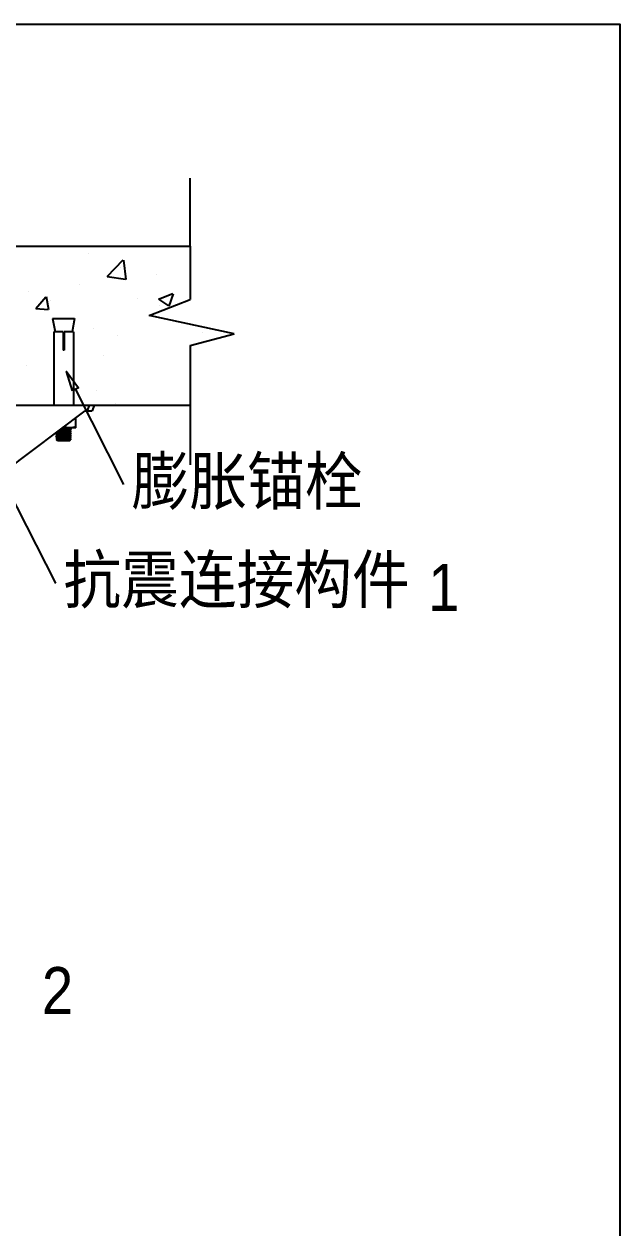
# Model space of a CAD drawing. Extents: x 1060579 to 1383165, y 581819 to 1037910.
# Drawn here: x 1270928 to 1273146, y 863971 to 868450 of the extents above; entities that cross this region are included whole.
import ezdxf

# ---------------------------------------------------------------- set-up
doc = ezdxf.new("R2010")
doc.units = 0
doc.header["$LTSCALE"] = 1000
doc.header["$MEASUREMENT"] = 0
for name, color, linetype in [('02___PRT_ALL_AXES', 7, 'Continuous'), ('11122', 7, 'Continuous'), ('图框', 7, 'Continuous')]:
    doc.layers.add(name, color=color, linetype=linetype)
doc.styles.add('_TEL_DIM', font='SIMPLEX', dxfattribs={"width": 0.8, "height": 3.5, "bigfont": 'HZTXT'})

msp = doc.modelspace()

# ---------------------------------------------------------------- linework, layer by layer
at = {"color": 0, "linetype": 'Continuous'}
for p, q in [((1271039.1, 867305.1), (1271039.1, 867236.9)), ((1271073.2, 867305.1), (1271039.1, 867305.1)), ((1271073.2, 867305.1), (1271073.2, 867236.9)), ((1271077.7, 867305.1), (1271077.7, 867236.9)), ((1271111.8, 867305.1), (1271077.7, 867305.1)), ((1271111.8, 867305.1), (1271111.8, 867236.9)), ((1271039, 867236.9), (1271039, 867032)), ((1271039.1, 867236.9), (1271039, 867236.9)), ((1271077.7, 867236.9), (1271073.2, 867236.9)), ((1271111.9, 867236.9), (1271111.8, 867236.9)), ((1271111.9, 867236.9), (1271111.9, 867032)), ((1270768.1, 867032), (1271188.9, 867032)), ((1270859.3, 866788.4), (1271155.1, 867011.5)), ((1271155.1, 867011.5), (1271181.4, 867011.5)), ((1271170.7, 867032), (1271162.9, 867011.5)), ((1271188.9, 867032), (1271181.4, 867011.5)), ((1271048.1, 866925.4), (1271048.2, 866925.5)), ((1271048.1, 866925.4), (1271048.1, 866923.6)), ((1271048.2, 866923.5), (1271048.1, 866923.6)), ((1271048.1, 866918.1), (1271048.2, 866918.2)), ((1271048.1, 866918.1), (1271048.1, 866916.3)), ((1271048.2, 866916.2), (1271048.1, 866916.3)), ((1271048.2, 866931), (1271048.6, 866931.1)), ((1271048.2, 866930.8), (1271052, 866928.6)), ((1271052.1, 866927.8), (1271048.2, 866925.5)), ((1271048.2, 866923.5), (1271052, 866921.3)), ((1271052.1, 866920.5), (1271048.2, 866918.2)), ((1271048.2, 866916.2), (1271052, 866914)), ((1271052.1, 866913.2), (1271048.2, 866910.9)), ((1271052.1, 866928.6), (1271052.1, 866927.7)), ((1271052.1, 866921.3), (1271052.1, 866920.4)), ((1271052.1, 866920.5), (1271052.2, 866920.5)), ((1271052.1, 866914), (1271052.1, 866913.1)), ((1271052.1, 866913.2), (1271052.2, 866913.3)), ((1271069.6, 866947), (1271085.9, 866947.7)), ((1271098.4, 866924.7), (1271098.7, 866924.8)), ((1271098.5, 866946.6), (1271098.7, 866946.7)), ((1271098.5, 866939.3), (1271098.7, 866939.4)), ((1271098.6, 866917.5), (1271098.7, 866917.6)), ((1271098.7, 866946.7), (1271100.5, 866947.7)), ((1271098.7, 866939.4), (1271102.7, 866941.7)), ((1271098.7, 866932.1), (1271102.7, 866934.4)), ((1271098.7, 866924.8), (1271102.7, 866927.1)), ((1271098.7, 866917.6), (1271102.7, 866919.9)), ((1271098.7, 866910.3), (1271102.7, 866912.6)), ((1271098.8, 866945.9), (1271098.8, 866946.8)), ((1271102.7, 866943.7), (1271098.8, 866945.9)), ((1271098.8, 866938.6), (1271098.8, 866939.5)), ((1271102.7, 866936.4), (1271098.8, 866938.6)), ((1271098.8, 866931.3), (1271098.8, 866932.2)), ((1271102.7, 866929.1), (1271098.8, 866931.4)), ((1271098.8, 866924), (1271098.8, 866924.9)), ((1271102.7, 866921.8), (1271098.8, 866924.1)), ((1271098.8, 866916.8), (1271098.8, 866917.7)), ((1271102.7, 866914.6), (1271098.8, 866916.8)), ((1271102.8, 866943.6), (1271102.7, 866943.7)), ((1271102.7, 866941.7), (1271102.8, 866941.8)), ((1271102.8, 866936.3), (1271102.7, 866936.4)), ((1271102.7, 866934.4), (1271102.8, 866934.5)), ((1271102.8, 866929), (1271102.7, 866929.1)), ((1271102.7, 866927.1), (1271102.8, 866927.2)), ((1271102.8, 866921.8), (1271102.7, 866921.8)), ((1271102.7, 866919.9), (1271102.8, 866919.9)), ((1271102.8, 866914.5), (1271102.7, 866914.6)), ((1271102.7, 866912.6), (1271102.8, 866912.7)), ((1271102.8, 866943.6), (1271102.8, 866941.8)), ((1271102.8, 866936.3), (1271102.8, 866934.5)), ((1271102.8, 866929), (1271102.8, 866927.2)), ((1271102.8, 866921.8), (1271102.8, 866919.9)), ((1271102.8, 866914.5), (1271102.8, 866912.7)), ((1271048.1, 866910.8), (1271048.2, 866910.9)), ((1271048.1, 866910.8), (1271048.1, 866909)), ((1271048.2, 866908.9), (1271048.1, 866909)), ((1271048.2, 866908.9), (1271052, 866906.7)), ((1271052.1, 866905.9), (1271048.7, 866903.9)), ((1271048.7, 866903.9), (1271048.7, 866903.9)), ((1271052.7, 866899.9), (1271048.7, 866903.9)), ((1271052.1, 866906.7), (1271052.1, 866905.8)), ((1271052.1, 866905.9), (1271052.3, 866906)), ((1271098.2, 866899.9), (1271052.7, 866899.9)), ((1271094.8, 866904.5), (1271056.1, 866904.5)), ((1271078.6, 866900.5), (1271061.3, 866900.5)), ((1271098.2, 866899.9), (1271099.9, 866901.6)), ((1271098.6, 866910.2), (1271098.7, 866910.3)), ((1271098.7, 866903), (1271102.7, 866905.3)), ((1271098.8, 866909.5), (1271098.8, 866910.4)), ((1271102.7, 866907.3), (1271098.8, 866909.5)), ((1271098.8, 866902.2), (1271098.8, 866903.1)), ((1271099.2, 866902), (1271098.8, 866902.2)), ((1271099.8, 866901.6), (1271099.2, 866902)), ((1271099.8, 866901.6), (1271099.9, 866901.6)), ((1271102.8, 866907.2), (1271102.7, 866907.3)), ((1271102.8, 866905.4), (1271102.7, 866905.3))]:
    msp.add_line(p, q, dxfattribs=at)
at = {"color": 0}
for points in [[(1271546.3, 867623.6), (1271546.3, 867877.4)], [(1271546.3, 867623.6), (1271546.3, 867425.4)], [(1271394, 867366.5), (1271546.3, 867425.4)], [(1271710.2, 867297.9), (1271394, 867366.5)], [(1271546.3, 867254), (1271710.2, 867297.9)], [(1271546.3, 867254), (1271546.3, 867032)], [(1271546.3, 867032), (1271546.3, 866809.9)]]:
    msp.add_lwpolyline(points, dxfattribs=at)
at = {"color": 4}
msp.add_lwpolyline([(1271108.2, 867085.1), (1271085.6, 867157.1), (1271130.3, 867096.3)], close=True, dxfattribs=at)
at = {"color": 4, "extrusion": (0.891649, 0.452728, 0)}
for points, elevation in [([(197668.4, 0), (197272.8, 0)], 1525948.1), ([(197456.1, 0), (197060.4, 0)], 1525555.5)]:
    msp.add_lwpolyline(points, dxfattribs=dict(at, elevation=elevation))
at = {"color": 4, "extrusion": (0, 1, 0)}
for points, elevation in [([(-1271298.4, 0), (-1271298.6, 0)], 866737.9), ([(-1271044.4, 0), (-1271044.6, 0)], 866370.8)]:
    msp.add_lwpolyline(points, dxfattribs=dict(at, elevation=elevation))
at = {"color": 0, "linetype": 'Continuous'}
for points, knots in [([(1271048.1, 866923.6), (1271048.1, 866923.6), (1271048.3, 866923.7), (1271048.5, 866923.8), (1271048.6, 866923.8)], [0, 0, 0, 0, 0.298239, 1, 1, 1, 1]), ([(1271048.1, 866916.3), (1271048.1, 866916.4), (1271048.3, 866916.5), (1271048.5, 866916.5), (1271048.6, 866916.5)], [0, 0, 0, 0, 0.298239, 1, 1, 1, 1]), ([(1271048.2, 866925.5), (1271048.5, 866925.7), (1271049.7, 866925.8), (1271052, 866926.1), (1271055.5, 866926.3), (1271061.8, 866926.6), (1271070.9, 866927), (1271078.5, 866927.4), (1271082.5, 866927.5)], [0, 0, 0, 0, 0.032638, 0.101442, 0.203432, 0.333776, 0.653535, 1, 1, 1, 1]), ([(1271048.2, 866918.2), (1271048.5, 866918.4), (1271049.4, 866918.5), (1271051.2, 866918.7), (1271053.9, 866918.9), (1271058.9, 866919.2), (1271066.5, 866919.6), (1271076.2, 866920), (1271084.5, 866920.3), (1271090.8, 866920.6), (1271094.7, 866920.8), (1271097.9, 866921.1), (1271100.4, 866921.2), (1271101.8, 866921.5), (1271102.7, 866921.6), (1271102.8, 866921.7)], [0, 0, 0, 0, 0.016512, 0.050292, 0.100301, 0.164763, 0.327307, 0.514583, 0.699638, 0.782888, 0.85584, 0.915856, 0.960781, 0.989043, 1, 1, 1, 1]), ([(1271048.2, 866910.9), (1271048.5, 866911.1), (1271049.4, 866911.2), (1271051.2, 866911.4), (1271053.9, 866911.6), (1271058.9, 866911.9), (1271066.5, 866912.3), (1271076.2, 866912.7), (1271084.5, 866913), (1271090.8, 866913.3), (1271094.7, 866913.5), (1271097.9, 866913.8), (1271100.4, 866913.9), (1271101.8, 866914.2), (1271102.7, 866914.3), (1271102.8, 866914.5)], [0, 0, 0, 0, 0.01651, 0.050286, 0.10029, 0.164748, 0.327289, 0.514557, 0.699619, 0.782875, 0.855829, 0.915847, 0.960775, 0.989041, 1, 1, 1, 1]), ([(1271048.6, 866931.1), (1271050, 866931.4), (1271054.1, 866931.6), (1271061.7, 866932.1), (1271071.6, 866932.5), (1271078.8, 866932.8), (1271082.5, 866933)], [0, 0, 0, 0, 0.125707, 0.362555, 0.671189, 1, 1, 1, 1]), ([(1271048.6, 866923.8), (1271049.8, 866924.1), (1271053.2, 866924.3), (1271059.5, 866924.7), (1271067.8, 866925.1), (1271077, 866925.5), (1271086.1, 866925.9), (1271093.9, 866926.1), (1271099.1, 866926.8), (1271102, 866926.7), (1271102.7, 866927.1)], [0, 0, 0, 0, 0.066545, 0.187525, 0.347688, 0.52668, 0.701727, 0.850561, 0.954288, 1, 1, 1, 1]), ([(1271048.6, 866916.5), (1271049.8, 866916.8), (1271053.2, 866917), (1271059.5, 866917.4), (1271067.8, 866917.8), (1271077, 866918.2), (1271086.1, 866918.6), (1271093.9, 866918.9), (1271099.1, 866919.5), (1271102, 866919.4), (1271102.7, 866919.9)], [0, 0, 0, 0, 0.066545, 0.187525, 0.347688, 0.52668, 0.701727, 0.850561, 0.954288, 1, 1, 1, 1]), ([(1271048.6, 866909.2), (1271049.8, 866909.5), (1271053.2, 866909.7), (1271059.5, 866910.1), (1271067.8, 866910.5), (1271077, 866910.9), (1271086.1, 866911.3), (1271093.9, 866911.6), (1271099.1, 866912.2), (1271102, 866912.2), (1271102.7, 866912.6)], [0, 0, 0, 0, 0.066545, 0.187525, 0.347688, 0.52668, 0.701727, 0.850561, 0.954288, 1, 1, 1, 1]), ([(1271051.3, 866933.3), (1271055.6, 866933.6), (1271062.8, 866934), (1271073, 866934.4), (1271081.6, 866934.8), (1271089.6, 866935.1), (1271095.4, 866935.4), (1271099.1, 866935.7), (1271101, 866935.9), (1271102, 866936.1), (1271102.7, 866936.2), (1271102.8, 866936.3)], [0, 0, 0, 0, 0.250517, 0.419044, 0.592957, 0.753469, 0.883207, 0.931995, 0.968222, 0.99097, 1, 1, 1, 1]), ([(1271052.1, 866928.6), (1271052.1, 866928.8), (1271053.3, 866928.9), (1271054.7, 866929.2), (1271057.7, 866929.4), (1271061.4, 866929.7), (1271066, 866929.9), (1271072.7, 866930.3), (1271078, 866930.5), (1271081.5, 866930.7)], [0, 0, 0, 0, 0.022535, 0.084109, 0.182504, 0.312746, 0.468097, 0.640481, 1, 1, 1, 1]), ([(1271052.1, 866927.8), (1271052.4, 866927.9), (1271053.5, 866928.1), (1271055.5, 866928.3), (1271058.5, 866928.6), (1271063.9, 866928.9), (1271071.6, 866929.3), (1271078.1, 866929.6), (1271081.5, 866929.8)], [0, 0, 0, 0, 0.034602, 0.104637, 0.207191, 0.337502, 0.655794, 1, 1, 1, 1]), ([(1271052.1, 866921.3), (1271052.1, 866921.5), (1271052.8, 866921.6), (1271053.8, 866921.8), (1271055.8, 866922), (1271059.5, 866922.3), (1271065.4, 866922.6), (1271073.3, 866923), (1271081.4, 866923.4), (1271088.8, 866923.8), (1271094.3, 866924.2), (1271097.3, 866924.5), (1271098.4, 866924.7)], [0, 0, 0, 0, 0.009661, 0.035285, 0.076606, 0.132329, 0.27916, 0.456237, 0.63989, 0.80556, 0.931127, 1, 1, 1, 1]), ([(1271052.1, 866914), (1271052.1, 866914.2), (1271052.9, 866914.3), (1271053.9, 866914.5), (1271055.9, 866914.7), (1271059.8, 866915), (1271065.9, 866915.4), (1271073.9, 866915.8), (1271082.2, 866916.2), (1271089.5, 866916.5), (1271094.9, 866917), (1271097.7, 866917.2), (1271098.6, 866917.5)], [0, 0, 0, 0, 0.00996, 0.036465, 0.079183, 0.136713, 0.287797, 0.468792, 0.654522, 0.819152, 0.939813, 1, 1, 1, 1]), ([(1271052.2, 866920.5), (1271053.1, 866920.9), (1271055.9, 866921), (1271061.2, 866921.5), (1271068.5, 866921.9), (1271076.8, 866922.3), (1271084.9, 866922.7), (1271091, 866923), (1271094.9, 866923.4), (1271097, 866923.5), (1271098, 866923.8), (1271098.8, 866923.9), (1271098.8, 866924)], [0, 0, 0, 0, 0.058178, 0.177696, 0.342072, 0.528279, 0.710185, 0.862261, 0.920214, 0.963261, 0.989972, 1, 1, 1, 1]), ([(1271052.2, 866913.3), (1271053.1, 866913.6), (1271055.9, 866913.7), (1271061.2, 866914.2), (1271068.6, 866914.6), (1271076.8, 866915), (1271084.9, 866915.4), (1271091, 866915.8), (1271094.9, 866916.1), (1271097, 866916.3), (1271098, 866916.5), (1271098.8, 866916.6), (1271098.8, 866916.8)], [0, 0, 0, 0, 0.058612, 0.178378, 0.342809, 0.528913, 0.710622, 0.862483, 0.920345, 0.96332, 0.989987, 1, 1, 1, 1]), ([(1271054.2, 866935.5), (1271057.8, 866935.9), (1271063.9, 866936.2), (1271072.7, 866936.7), (1271080.3, 866937), (1271087.3, 866937.4), (1271092.4, 866937.7), (1271095.6, 866938), (1271097.3, 866938.2), (1271098.2, 866938.4), (1271098.8, 866938.5), (1271098.8, 866938.6)], [0, 0, 0, 0, 0.242212, 0.410983, 0.587038, 0.750409, 0.882592, 0.932139, 0.968703, 0.991337, 1, 1, 1, 1]), ([(1271055.6, 866936.5), (1271059.1, 866936.9), (1271067.2, 866937.3), (1271079.4, 866937.9), (1271089.4, 866938.4), (1271095.6, 866938.9), (1271097.7, 866939.1), (1271098.5, 866939.3)], [0, 0, 0, 0, 0.245076, 0.566382, 0.851214, 0.947229, 1, 1, 1, 1]), ([(1271059.3, 866939.2), (1271063.7, 866939.5), (1271072.9, 866939.9), (1271084.2, 866940.3), (1271092.6, 866940.8), (1271097.4, 866941), (1271100.6, 866941.4), (1271102.2, 866941.5), (1271102.7, 866941.7)], [0, 0, 0, 0, 0.308827, 0.635169, 0.776179, 0.888767, 0.965062, 1, 1, 1, 1]), ([(1271061.9, 866941.2), (1271066.4, 866941.4), (1271073.3, 866941.7), (1271082.3, 866942.1), (1271088.7, 866942.4), (1271094.2, 866942.7), (1271098.1, 866942.9), (1271100.4, 866943.1), (1271101.6, 866943.3), (1271102.3, 866943.4), (1271102.7, 866943.5), (1271102.8, 866943.6)], [0, 0, 0, 0, 0.331322, 0.502681, 0.662547, 0.8002, 0.906455, 0.945524, 0.974313, 0.992427, 1, 1, 1, 1]), ([(1271065, 866943.5), (1271068.8, 866943.7), (1271074.6, 866944), (1271082.2, 866944.4), (1271087.5, 866944.7), (1271091.9, 866945), (1271095.6, 866945.2), (1271097.3, 866945.6), (1271098.8, 866945.6), (1271098.8, 866945.9)], [0, 0, 0, 0, 0.339084, 0.51131, 0.670531, 0.806527, 0.910603, 0.976207, 1, 1, 1, 1]), ([(1271066.3, 866944.5), (1271069.7, 866944.7), (1271076.5, 866945), (1271086, 866945.5), (1271093.2, 866946), (1271097.2, 866946.2), (1271098.5, 866946.6)], [0, 0, 0, 0, 0.320091, 0.632804, 0.875522, 1, 1, 1, 1]), ([(1271081.5, 866930.7), (1271083.7, 866930.8), (1271087.6, 866931.1), (1271092.8, 866931.3), (1271096.3, 866931.8), (1271098.2, 866931.8), (1271098.7, 866932.1)], [0, 0, 0, 0, 0.376983, 0.686674, 0.900671, 1, 1, 1, 1]), ([(1271081.5, 866929.8), (1271083.8, 866929.9), (1271088, 866930.1), (1271092.8, 866930.5), (1271095.8, 866930.7), (1271097.4, 866930.9), (1271098.2, 866931.1), (1271098.8, 866931.2), (1271098.8, 866931.3)], [0, 0, 0, 0, 0.398329, 0.71773, 0.836924, 0.924724, 0.979055, 1, 1, 1, 1]), ([(1271082.5, 866933), (1271085.1, 866933.1), (1271089.7, 866933.3), (1271095.9, 866933.6), (1271099.9, 866934.1), (1271102.1, 866934.1), (1271102.7, 866934.4)], [0, 0, 0, 0, 0.380207, 0.691469, 0.904544, 1, 1, 1, 1]), ([(1271082.5, 866927.5), (1271086.8, 866927.7), (1271093.4, 866928.2), (1271100.1, 866928.3), (1271102.3, 866928.8)], [0, 0, 0, 0, 0.654767, 1, 1, 1, 1]), ([(1271102.3, 866928.8), (1271102.4, 866928.9), (1271102.6, 866928.9), (1271102.8, 866929), (1271102.8, 866929)], [0, 0, 0, 0, 0.697807, 1, 1, 1, 1]), ([(1271102.8, 866943.6), (1271102.8, 866943.6), (1271102.8, 866943.6), (1271102.8, 866943.6), (1271102.8, 866943.6)], [0, 0, 0, 0, 0.504695, 1, 1, 1, 1]), ([(1271102.8, 866936.3), (1271102.8, 866936.3), (1271102.8, 866936.3), (1271102.8, 866936.3), (1271102.8, 866936.3)], [0, 0, 0, 0, 0.504683, 1, 1, 1, 1]), ([(1271102.8, 866921.7), (1271102.8, 866921.7), (1271102.8, 866921.8), (1271102.8, 866921.8), (1271102.8, 866921.8)], [0, 0, 0, 0, 0.504685, 1, 1, 1, 1]), ([(1271102.8, 866914.5), (1271102.8, 866914.5), (1271102.8, 866914.5), (1271102.8, 866914.5), (1271102.8, 866914.5)], [0, 0, 0, 0, 0.504701, 1, 1, 1, 1]), ([(1271048.1, 866909), (1271048.1, 866909.1), (1271048.3, 866909.2), (1271048.5, 866909.2), (1271048.6, 866909.2)], [0, 0, 0, 0, 0.298239, 1, 1, 1, 1]), ([(1271056.1, 866904.5), (1271054.4, 866904.4), (1271052.1, 866904.4), (1271049.7, 866904.1), (1271048.9, 866904), (1271048.7, 866903.9)], [0, 0, 0, 0, 0.708548, 0.909958, 1, 1, 1, 1]), ([(1271052.1, 866906.7), (1271052.9, 866907.2), (1271055, 866907.3), (1271058.8, 866907.7), (1271063.7, 866907.9), (1271069.5, 866908.3), (1271075.3, 866908.5), (1271081.2, 866908.8), (1271087, 866909.2), (1271091.9, 866909.4), (1271095.7, 866909.8), (1271097.7, 866909.9), (1271098.6, 866910.2)], [0, 0, 0, 0, 0.062158, 0.1246, 0.249703, 0.374756, 0.499823, 0.624889, 0.749951, 0.87503, 0.937526, 1, 1, 1, 1]), ([(1271052.3, 866906), (1271053.1, 866906.3), (1271056, 866906.4), (1271061.3, 866907), (1271068.6, 866907.3), (1271076.9, 866907.7), (1271084.9, 866908.1), (1271091.1, 866908.5), (1271094.9, 866908.8), (1271097, 866909), (1271098, 866909.2), (1271098.8, 866909.3), (1271098.8, 866909.5)], [0, 0, 0, 0, 0.059088, 0.179125, 0.343617, 0.529608, 0.7111, 0.862726, 0.920487, 0.963385, 0.990003, 1, 1, 1, 1]), ([(1271056.1, 866904.5), (1271060.8, 866904.7), (1271068.1, 866905.1), (1271078, 866905.5), (1271085.6, 866905.8), (1271092.3, 866906.1), (1271097, 866906.4), (1271099.9, 866906.7), (1271101.5, 866906.8), (1271102.2, 866907), (1271102.8, 866907.1), (1271102.8, 866907.2)], [0, 0, 0, 0, 0.299524, 0.470902, 0.637339, 0.784538, 0.89987, 0.942383, 0.973522, 0.992698, 1, 1, 1, 1]), ([(1271061.3, 866900.5), (1271063.8, 866900.9), (1271075, 866902.4), (1271086.2, 866903.3), (1271094.8, 866904.5)], [0, 0, 0, 0, 0.228606, 1, 1, 1, 1]), ([(1271061.3, 866900.5), (1271065.1, 866900.8), (1271073, 866901.2), (1271082.6, 866901.6), (1271089.9, 866902), (1271094, 866902.3), (1271096.8, 866902.7), (1271098.3, 866902.8), (1271098.7, 866903)], [0, 0, 0, 0, 0.304889, 0.630053, 0.771514, 0.885161, 0.963036, 1, 1, 1, 1]), ([(1271078.6, 866900.5), (1271081.2, 866900.6), (1271086, 866900.9), (1271091.7, 866901.2), (1271095.3, 866901.5), (1271097.2, 866901.7), (1271098.1, 866901.9), (1271098.8, 866902), (1271098.8, 866902.2)], [0, 0, 0, 0, 0.390521, 0.711795, 0.833252, 0.923178, 0.978903, 1, 1, 1, 1]), ([(1271099.9, 866901.6), (1271099.7, 866901.4), (1271099.1, 866901.5), (1271097.9, 866901.3), (1271095.9, 866901.2), (1271092.2, 866901), (1271086.3, 866900.8), (1271081.3, 866900.6), (1271078.6, 866900.5)], [0, 0, 0, 0, 0.024453, 0.083188, 0.174881, 0.296862, 0.61587, 1, 1, 1, 1]), ([(1271102.7, 866905.3), (1271102, 866904.9), (1271099.2, 866904.9), (1271096.6, 866904.6), (1271094.8, 866904.5)], [0, 0, 0, 0, 0.306014, 1, 1, 1, 1])]:
    msp.add_open_spline(points, degree=3, knots=knots, dxfattribs=at)
at = {"layer": '02___PRT_ALL_AXES', "color": 0, "linetype": 'Continuous'}
for p, q in [((1266539.9, 867623.6), (1271546.3, 867623.6)), ((1271034.5, 867355.2), (1271043.8, 867305.1)), ((1271034.5, 867355.2), (1271116.4, 867355.2)), ((1271116.4, 867355.2), (1271107, 867305.1)), ((1271073.2, 867282.4), (1271077.7, 867282.4)), ((1266539.9, 867032), (1271546.3, 867032)), ((1271121, 866947.7), (1271121, 866985.7)), ((1271048.1, 866925.4), (1271048.1, 866923.6)), ((1271048.1, 866918.1), (1271048.1, 866916.3)), ((1271121, 866947.7), (1271070.6, 866947.7)), ((1271102.8, 866943.6), (1271102.8, 866941.8)), ((1271102.8, 866936.3), (1271102.8, 866934.5)), ((1271102.8, 866929), (1271102.8, 866927.2)), ((1271102.8, 866921.8), (1271102.8, 866919.9)), ((1271102.8, 866914.5), (1271102.8, 866912.7)), ((1271048.1, 866910.8), (1271048.1, 866909)), ((1271102.8, 866907.2), (1271102.8, 866905.4))]:
    msp.add_line(p, q, dxfattribs=at)
for points, knots in [([(1271098.2, 866947.7), (1271092.5, 866947.7), (1271084.9, 866948.9), (1271077.6, 866951.1), (1271075.8, 866951.7)], [0, 0, 0, 0, 0.748144, 1, 1, 1, 1]), ([(1271121, 866951.8), (1271119.1, 866951.2), (1271111.7, 866948.9), (1271104, 866947.7), (1271098.2, 866947.7)], [0, 0, 0, 0, 0.2519, 1, 1, 1, 1])]:
    msp.add_open_spline(points, degree=3, knots=knots, dxfattribs=at)
at = {"layer": '11122'}
msp.add_lwpolyline([(1264247.2, 868450.3), (1273146.3, 868450.3), (1273146.3, 857423.4), (1264247.2, 857423.4)], close=True, dxfattribs=at)
at = {"layer": '图框', "color": 0}
for p, q in [((1271168.7, 867595.5), (1271168.7, 867595.5)), ((1271238, 867511.5), (1271297.1, 867573.1)), ((1271286.2, 867544.8), (1271286.2, 867544.8)), ((1271308, 867499.9), (1271299.6, 867571.9)), ((1271238, 867511.5), (1271305.5, 867501.1)), ((1271422.3, 867517.6), (1271422.3, 867517.6)), ((1270945.1, 867454.8), (1270945.1, 867454.8)), ((1271135, 867479.8), (1271135, 867479.8)), ((1270972.2, 867392.3), (1271008.8, 867435.9)), ((1271020, 867387.4), (1271011.3, 867434.9)), ((1271026.9, 867420.6), (1271026.9, 867420.6)), ((1271350.4, 867429), (1271350.4, 867429)), ((1271428.4, 867426.9), (1271481.5, 867447.3)), ((1271428.4, 867426.9), (1271466.2, 867401.4)), ((1271468.6, 867400.5), (1271484, 867446.3)), ((1270972.2, 867392.3), (1271017.6, 867388.4)), ((1271431.9, 867403.5), (1271431.9, 867403.5)), ((1271186.9, 867318.7), (1271186.9, 867318.7)), ((1271277, 867292.3), (1271277, 867292.3)), ((1271591.8, 867301.6), (1271591.8, 867301.6)), ((1270935.4, 867180.6), (1270935.4, 867180.6)), ((1271222.7, 867218.5), (1271222.7, 867218.5)), ((1271197.7, 867087.6), (1271197.7, 867087.6)), ((1271267.8, 867039.8), (1271267.8, 867039.8))]:
    msp.add_line(p, q, dxfattribs=at)

# ---------------------------------------------------------------- texts
at = {"color": 4, "char_height": 175, "attachment_point": 1, "style": '_TEL_DIM'}
for s, insert, width in [('\\fￋￎￌﾣﾤ|b0|i0|c134|p2;\\W0.9000000000;\\T1.0000000000;\\o\\l膨胀锚栓', (1271328.7, 866837.6), 999.25), ('\\fￋￎￌﾣﾤ|b0|i0|c134|p2;\\W0.9000000000;\\T1.0000000000;\\o\\l抗震连接构件', (1271074.8, 866470.9), 1447.25), ('\\Fﾷￂￋￎ_GB2312;\\W0.9000000000;\\T1.0000000000;\\o\\l1', (1272432.2, 866441.8), 195.811), ('\\Fﾷￂￋￎ_GB2312;\\W0.9000000000;\\T1.0000000000;\\o\\l2', (1270994.3, 864941.5), 200.919)]:
    msp.add_mtext(s, dxfattribs=dict(at, insert=insert, width=width))

doc.saveas('drawing.dxf')
